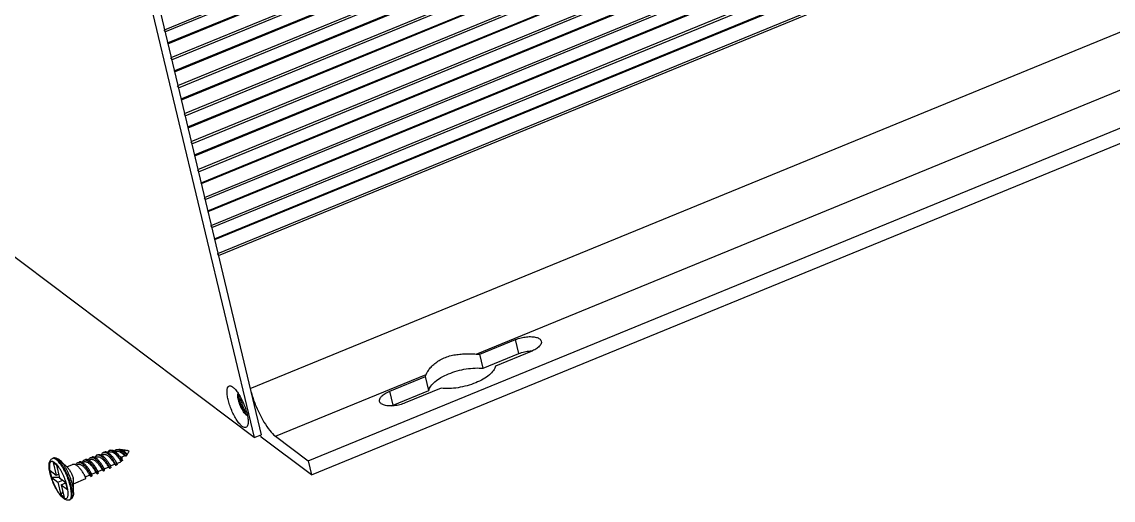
# Model space of a CAD drawing. Header units: millimetres. Extents: x 2325 to 6512, y -89 to 731.
# Drawn here: x 6257.3 to 6393.9, y 162.8 to 222.7 of the extents above; entities that cross this region are included whole.
import ezdxf

# ---------------------------------------------------------------- set-up
doc = ezdxf.new("R2010")
doc.units = ezdxf.units.MM
doc.layers.add('02___PRT_ALL_AXES', color=7, linetype='Continuous')

msp = doc.modelspace()

# ---------------------------------------------------------------- linework, layer by layer
at = {"color": 7, "linetype": 'Continuous'}
for p, q in [((6275.1426, 221.738), (6411.6915, 277.7224)), ((6275.2053, 221.4732), (6411.8177, 277.4836)), ((6275.5395, 220.0747), (6412.1519, 276.0851)), ((6275.5808, 219.9739), (6412.1431, 275.9638)), ((6275.979, 218.238), (6412.5269, 274.222)), ((6276.042, 217.9719), (6412.6544, 273.9823)), ((6276.3771, 216.5698), (6412.9894, 272.5802)), ((6276.4184, 216.469), (6412.9806, 272.4589)), ((6276.8165, 214.7331), (6413.3644, 270.7171)), ((6276.8796, 214.467), (6413.4919, 270.4774)), ((6277.2146, 213.0649), (6413.827, 269.0753)), ((6277.2559, 212.9641), (6413.8182, 268.954)), ((6277.6543, 211.2271), (6414.2029, 267.2114)), ((6277.7168, 210.9622), (6414.3292, 266.9727)), ((6278.051, 209.5637), (6414.6634, 265.5742)), ((6278.0923, 209.463), (6414.6545, 265.4529)), ((6278.4907, 207.7271), (6415.0383, 263.7111)), ((6278.5535, 207.4609), (6415.1659, 263.4713)), ((6278.8885, 206.0588), (6415.5009, 262.0693)), ((6278.9298, 205.9581), (6415.4921, 261.948)), ((6279.3283, 204.2221), (6415.8759, 260.2061)), ((6279.3898, 203.9569), (6416.0021, 259.9673)), ((6279.724, 202.5584), (6416.3363, 258.5688)), ((6279.7653, 202.4576), (6416.3275, 258.4475)), ((6280.1647, 200.7221), (6416.7113, 256.7056)), ((6280.2252, 200.4564), (6416.8375, 256.4669)), ((6280.5594, 199.0579), (6417.1717, 255.0684)), ((6280.6007, 198.9572), (6417.1629, 254.9471)), ((6281.001, 197.2221), (6417.5467, 253.2053)), ((6281.0619, 196.9551), (6417.6742, 252.9656)), ((6281.3969, 195.553), (6418.0093, 251.5635)), ((6281.4382, 195.4523), (6418.0005, 251.4422)), ((6281.8386, 193.7172), (6418.3843, 249.7004)), ((6281.8994, 193.4502), (6418.5118, 249.4607)), ((6285.8832, 176.7892), (6422.4956, 232.7997)), ((6272.4707, 228.8694), (6286.3845, 170.6443)), ((6273.3472, 229.2514), (6287.2658, 171.0056)), ((6293.135, 167.7368), (6429.7473, 223.7472)), ((6286.3845, 170.6443), (6218.3296, 221.8797)), ((6293.5537, 165.9843), (6430.1661, 221.9948)), ((6314.1761, 181.1165), (6400.5315, 216.5218)), ((6314.638, 181.0835), (6319.1154, 182.9192)), ((6319.5341, 181.1668), (6319.1154, 182.9192)), ((6315.0568, 179.3311), (6314.638, 181.0835)), ((6315.0568, 179.3311), (6319.5341, 181.1668)), ((6321.0634, 181.4526), (6316.5861, 179.6169)), ((6320.9117, 181.5153), (6321.2056, 181.5381)), ((6289.0476, 170.814), (6307.8995, 178.5431)), ((6303.3427, 176.4525), (6307.8201, 178.2882)), ((6308.2388, 176.5358), (6307.8201, 178.2882)), ((6303.7615, 174.7001), (6303.3427, 176.4525)), ((6303.7615, 174.7001), (6308.2388, 176.5358)), ((6309.7681, 176.8216), (6305.2908, 174.9859)), ((6284.3337, 175.8854), (6284.3341, 175.9751)), ((6284.3493, 175.6855), (6284.3337, 175.8854)), ((6284.4199, 175.9211), (6284.4237, 175.8761)), ((6284.4269, 175.9217), (6284.5192, 175.9595)), ((6284.812, 174.9566), (6284.9992, 175.0333)), ((6285.3585, 173.4947), (6285.2412, 173.6147)), ((6285.336, 173.9086), (6285.4032, 173.834)), ((6303.6146, 174.6368), (6303.7615, 174.7001)), ((6285.4259, 173.4381), (6285.3585, 173.4947)), ((6286.3845, 170.6443), (6287.2658, 171.0056)), ((6287.2586, 170.7237), (6287.1952, 170.9888)), ((6289.0476, 170.814), (6293.135, 167.7368)), ((6293.5537, 165.9843), (6287.2586, 170.7237)), ((6266.6725, 168.2362), (6266.4543, 168.1468)), ((6267.4777, 168.5321), (6267.2716, 168.4476)), ((6267.9974, 168.7967), (6268.0529, 168.77)), ((6268.2709, 168.8573), (6268.0515, 168.7673)), ((6269.0976, 168.9308), (6268.9974, 168.8897)), ((6269.5108, 168.342), (6269.6739, 168.104)), ((6269.6213, 169.1455), (6269.6043, 169.1385)), ((6269.7405, 167.9972), (6269.6739, 168.104)), ((6269.7204, 168.207), (6270.2094, 168.4074)), ((6270.1552, 168.4355), (6270.2194, 168.4023)), ((6270.1978, 168.463), (6270.2367, 168.4185)), ((6270.2194, 168.4023), (6270.311, 168.348)), ((6270.2396, 168.4152), (6270.2572, 168.3962)), ((6270.2572, 168.3962), (6270.3108, 168.3477)), ((6270.2951, 168.6267), (6270.274, 168.6457)), ((6270.3466, 168.5837), (6270.2951, 168.6267)), ((6270.3834, 168.6153), (6270.4431, 168.534)), ((6270.6694, 168.9591), (6270.616, 168.975)), ((6270.7226, 168.9514), (6270.6694, 168.9601)), ((6270.7226, 168.9514), (6270.6694, 168.9591)), ((6270.7226, 168.9514), (6270.6991, 168.9071)), ((6264.2808, 167.29), (6264.0741, 167.2053)), ((6265.074, 167.6152), (6264.8559, 167.5258)), ((6265.8792, 167.911), (6265.6728, 167.8264)), ((6266.645, 166.7165), (6266.6333, 166.7374)), ((6267.4373, 167.0412), (6267.4219, 167.0686)), ((6267.5157, 166.8927), (6267.595, 166.744)), ((6267.5877, 166.7414), (6267.5732, 166.7725)), ((6267.6174, 166.6675), (6267.5891, 166.7383)), ((6267.5974, 166.7418), (6268.1262, 166.9586)), ((6268.2708, 166.8111), (6268.2784, 166.8069)), ((6268.2854, 167.2526), (6268.3718, 167.1038)), ((6268.354, 167.1133), (6268.3605, 167.0996)), ((6268.3605, 167.0996), (6268.3648, 167.0905)), ((6268.3648, 167.0905), (6268.4005, 167.0045)), ((6268.3785, 167.0963), (6268.9073, 167.3132)), ((6268.4005, 167.0045), (6268.4086, 166.9775)), ((6268.9935, 167.7292), (6269.0042, 167.7107)), ((6269.0414, 167.1779), (6269.0489, 167.1741)), ((6269.0561, 167.6162), (6269.1645, 167.4298)), ((6269.1599, 167.4093), (6269.2026, 167.3042)), ((6269.1645, 167.4298), (6269.1723, 167.4231)), ((6269.1717, 167.4216), (6269.6879, 167.6332)), ((6269.1829, 167.3786), (6269.1754, 167.4127)), ((6269.1961, 167.327), (6269.1829, 167.3786)), ((6269.2031, 167.3031), (6269.2113, 167.2748)), ((6269.6991, 167.639), (6269.6879, 167.6332)), ((6269.6998, 167.6387), (6269.6991, 167.639)), ((6293.135, 167.7368), (6293.5537, 165.9843)), ((6260.8333, 166.1303), (6260.8228, 166.1735)), ((6260.8403, 166.1771), (6260.8502, 166.1349)), ((6265.0891, 166.0239), (6265.0603, 166.0769)), ((6265.1785, 165.8433), (6265.2298, 165.7374)), ((6265.2408, 165.7031), (6265.2272, 165.7358)), ((6265.2298, 165.7367), (6265.7586, 165.9535)), ((6265.2298, 165.7367), (6265.2298, 165.7368)), ((6265.2488, 165.682), (6265.2408, 165.7031)), ((6265.8815, 166.3486), (6265.8489, 166.408)), ((6265.9207, 165.7933), (6265.9078, 165.7934)), ((6265.9637, 166.183), (6266.0218, 166.0629)), ((6266.0353, 166.0234), (6266.0201, 166.0608)), ((6266.023, 166.0619), (6266.5518, 166.2788)), ((6266.023, 166.0619), (6266.023, 166.062)), ((6266.0412, 166.0069), (6266.0353, 166.0234)), ((6266.7018, 166.1306), (6266.6914, 166.1295)), ((6266.7296, 166.5541), (6266.7987, 166.4249)), ((6266.7947, 166.4163), (6266.7835, 166.4406)), ((6266.8245, 166.344), (6266.7961, 166.4133)), ((6266.8041, 166.4165), (6267.333, 166.6333)), ((6267.4882, 166.4747), (6267.4973, 166.4696))]:
    msp.add_line(p, q, dxfattribs=at)
for points in [[(6269.8647, 167.8782), (6269.8571, 167.9372), (6269.8473, 168.0598), (6269.8462, 168.1876), (6269.8523, 168.261)], [(6267.617, 166.6673), (6267.6076, 166.7014), (6267.5979, 166.7419)], [(6268.1257, 166.9588), (6268.1691, 166.9158), (6268.2266, 166.8572), (6268.2708, 166.8111)], [(6268.9056, 167.314), (6268.9541, 167.2665), (6269.0167, 167.2033), (6269.0414, 167.1779)], [(6265.7586, 165.9535), (6265.8042, 165.9076), (6265.8637, 165.8462), (6265.9105, 165.7967)], [(6266.5518, 166.2788), (6266.5939, 166.2364), (6266.65, 166.1787), (6266.6933, 166.1331)], [(6266.8234, 166.3436), (6266.8144, 166.376), (6266.8046, 166.4167)], [(6267.3325, 166.6336), (6267.3795, 166.5869), (6267.4405, 166.5246), (6267.4882, 166.4747)]]:
    msp.add_lwpolyline(points, dxfattribs=at)
for points, start_tangent, end_tangent in [([(6275.0791, 221.7119), (6275.127, 221.6564), (6275.1732, 221.5691), (6275.2053, 221.4732)], (0.79619662, -0.60503797), (0.23242075, -0.97261534)), ([(6275.5395, 220.0747), (6275.5491, 219.9952), (6275.5331, 219.9546), (6275.5307, 219.9537)], (0.23242074, -0.97261534), (-0.96463892, -0.26357495)), ([(6275.9145, 218.2116), (6275.9627, 218.1566), (6276.0095, 218.0687), (6276.042, 217.9719)], (0.80624509, -0.59158165), (0.23242074, -0.97261534)), ([(6276.3771, 216.5698), (6276.3866, 216.4903), (6276.3706, 216.4497), (6276.3683, 216.4488)], (0.23242074, -0.97261534), (-0.96463892, -0.26357495)), ([(6276.7521, 214.7067), (6276.8003, 214.6517), (6276.847, 214.5638), (6276.8796, 214.467)], (0.80624509, -0.59158165), (0.23242074, -0.97261534)), ([(6277.2146, 213.0649), (6277.2242, 212.9854), (6277.2082, 212.9448), (6277.2056, 212.9437)], (0.23242074, -0.97261534), (-0.9517595, -0.30684501)), ([(6277.5906, 211.201), (6277.6385, 211.1455), (6277.6846, 211.0581), (6277.7168, 210.9622)], (0.79619662, -0.60503797), (0.23242074, -0.97261534)), ([(6278.051, 209.5637), (6278.0606, 209.4842), (6278.0445, 209.4436), (6278.0422, 209.4428)], (0.23242074, -0.97261534), (-0.96465567, -0.26351365)), ([(6278.426, 207.7006), (6278.4742, 207.6456), (6278.5209, 207.5577), (6278.5535, 207.4609)], (0.8062451, -0.59158165), (0.23242074, -0.97261534)), ([(6278.8885, 206.0588), (6278.8981, 205.9793), (6278.8821, 205.9387), (6278.8797, 205.9379)], (0.23242075, -0.97261534), (-0.96465889, -0.26350186)), ([(6279.2635, 204.1956), (6279.3114, 204.1401), (6279.3576, 204.0528), (6279.3898, 203.9569)], (0.79619662, -0.60503797), (0.23242075, -0.97261534)), ([(6279.724, 202.5584), (6279.7335, 202.4788), (6279.7175, 202.4382), (6279.7152, 202.4374)], (0.23242075, -0.97261534), (-0.96465889, -0.26350186)), ([(6280.099, 200.6952), (6280.1468, 200.6397), (6280.193, 200.5523), (6280.2252, 200.4564)], (0.79619662, -0.60503797), (0.23242074, -0.97261534)), ([(6280.5594, 199.0579), (6280.5689, 198.9784), (6280.5529, 198.9378), (6280.5506, 198.937)], (0.23242074, -0.97261534), (-0.96465567, -0.26351365)), ([(6280.9344, 197.1948), (6280.9826, 197.1398), (6281.0293, 197.052), (6281.0619, 196.9551)], (0.8062451, -0.59158165), (0.23242074, -0.97261534)), ([(6281.3969, 195.553), (6281.4065, 195.4735), (6281.3905, 195.4329), (6281.3881, 195.4321)], (0.23242074, -0.97261534), (-0.96465567, -0.26351365)), ([(6281.7719, 193.6899), (6281.8201, 193.6349), (6281.8668, 193.5471), (6281.8994, 193.4502)], (0.8062451, -0.59158165), (0.23242074, -0.97261534)), ([(6319.1154, 182.9192), (6319.7895, 183.1402), (6320.4929, 183.2677), (6321.1569, 183.2894), (6321.7163, 183.203), (6322.1165, 183.0171), (6322.3183, 182.7498), (6322.326, 182.7208)], (0.92525337, 0.37934971), (0.21926909, -0.97566442)), ([(6322.326, 182.7208), (6322.3019, 182.4273), (6322.0689, 182.0812), (6321.6422, 181.7454), (6321.0634, 181.4526)], (0.21926909, -0.97566442), (-0.92525337, -0.37934971)), ([(6307.8995, 178.5431), (6308.1103, 178.9375), (6308.4286, 179.37), (6308.8515, 179.8051), (6309.3766, 180.2118), (6309.9911, 180.5581), (6310.6683, 180.8212), (6311.3824, 180.9974), (6312.1077, 181.0965), (6312.8242, 181.1362), (6313.5195, 181.1362), (6314.1761, 181.1165)], (0.39557382, 0.91843419), (0.9993584, -0.03581597)), ([(6314.1761, 181.1165), (6314.4098, 181.1041), (6314.638, 181.0835)], (0.9993584, -0.03581597), (0.99403749, -0.10903886)), ([(6319.5341, 181.1668), (6320.2082, 181.3877), (6320.9117, 181.5153)], (0.92525337, 0.37934971), (0.99404802, 0.1089428)), ([(6308.2388, 176.5358), (6308.4841, 177.0857), (6309.0044, 177.6432), (6309.7653, 178.1713), (6310.7161, 178.6348), (6311.7937, 179.003), (6312.9263, 179.2512), (6314.0386, 179.363), (6315.0568, 179.3311)], (0.18526125, 0.98268931), (0.99403749, -0.10903886)), ([(6316.5861, 179.6169), (6316.3408, 179.067), (6315.8205, 178.5094), (6315.0596, 177.9814), (6314.1088, 177.5179), (6313.0312, 177.1497), (6311.8986, 176.9015), (6310.7863, 176.7896), (6309.7681, 176.8216)], (-0.18526125, -0.98268931), (-0.99403749, 0.10903886)), ([(6307.8201, 178.2882), (6307.852, 178.4154), (6307.8995, 178.5431)], (0.18526125, 0.9826893), (0.39557381, 0.91843419)), ([(6283.11, 175.409), (6283.0011, 175.9924), (6282.9751, 176.499), (6283.0407, 176.8769), (6283.1941, 177.0867), (6283.4213, 177.1174), (6283.6715, 176.9983)], (-0.23242073, 0.97261534), (0.80738464, -0.59002547)), ([(6283.6715, 176.9983), (6283.7053, 176.9729), (6284.0283, 176.6642), (6284.3715, 176.2089), (6284.7136, 175.631), (6285.0301, 174.9687), (6285.2899, 174.2874), (6285.4815, 173.6236)], (0.80738464, -0.59002546), (0.23242068, -0.97261535)), ([(6285.8832, 176.7892), (6286.3104, 175.3574), (6286.903, 173.9096), (6287.6031, 172.5877), (6288.342, 171.521), (6289.0476, 170.814)], (0.23242074, -0.97261534), (0.79890414, -0.60145837)), ([(6302.0801, 175.1844), (6302.1042, 175.4778), (6302.3372, 175.8239), (6302.7639, 176.1598), (6303.3427, 176.4525)], (-0.21926909, 0.97566442), (0.92525337, 0.37934971)), ([(6285.5941, 172.3106), (6285.5508, 172.1557), (6285.3973, 171.9458), (6285.1702, 171.9151), (6284.8862, 172.0597), (6284.5632, 172.3683), (6284.22, 172.8237), (6283.8778, 173.4015), (6283.5614, 174.0639), (6283.3016, 174.7452), (6283.11, 175.409)], (-0.18563348, -0.98261906), (-0.23242068, 0.97261535)), ([(6284.3341, 175.9751), (6284.3719, 176.1908), (6284.3754, 176.1995)], (0.03414638, 0.99941684), (0.37873992, 0.92550315)), ([(6284.4114, 175.3516), (6284.3493, 175.6855)], (-0.23242077, 0.97261533), (-0.12410978, 0.99226849)), ([(6284.5207, 174.9727), (6284.4114, 175.3516)], (-0.31826011, 0.94800343), (-0.23242088, 0.97261531)), ([(6284.4197, 176.0877), (6284.4199, 175.9211)], (-0.11533672, -0.99332645), (0.07807161, -0.99694775)), ([(6284.4237, 175.8761), (6284.4995, 175.3878)], (0.09104433, -0.99584684), (0.23242075, -0.97261534)), ([(6284.4592, 175.6961), (6284.5482, 175.5694), (6284.7004, 175.2762)], (0.63022286, -0.77641429), (0.39658546, -0.91799781)), ([(6284.4995, 175.3878), (6284.6793, 174.8124)], (0.23242074, -0.97261534), (0.35575169, -0.93458051)), ([(6285.0452, 173.8752), (6284.8496, 174.2053), (6284.6691, 174.5838), (6284.5207, 174.9727)], (-0.55215, 0.83374479), (-0.31826011, 0.94800343)), ([(6284.7004, 175.2762), (6284.812, 174.9565)], (0.39658546, -0.9179978), (0.25658874, -0.96652068)), ([(6284.812, 174.9565), (6284.9484, 174.5593), (6285.1344, 174.1873), (6285.336, 173.9086)], (0.25658874, -0.96652068), (0.63336687, -0.77385167)), ([(6305.2908, 174.9859), (6304.6167, 174.765), (6303.9132, 174.6374), (6303.2492, 174.6158), (6302.6898, 174.7022), (6302.2896, 174.8881), (6302.0878, 175.1554), (6302.0801, 175.1844)], (-0.92525337, -0.37934971), (-0.21926909, 0.97566442)), ([(6284.6793, 174.8124), (6284.9349, 174.247), (6285.2273, 173.7776)], (0.3557517, -0.93458051), (0.59004129, -0.80737307)), ([(6285.2412, 173.6147), (6285.0452, 173.8752)], (-0.6595286, 0.75167947), (-0.55215, 0.83374479)), ([(6285.2273, 173.7776), (6285.5078, 173.479)], (0.59004129, -0.80737307), (0.7940888, -0.60780176)), ([(6285.4815, 173.6236), (6285.5903, 173.0401), (6285.6164, 172.5335), (6285.5941, 172.3106)], (0.23242073, -0.97261534), (-0.18563348, -0.98261906)), ([(6285.5209, 173.3773), (6285.4259, 173.4381)], (-0.9049044, 0.42561488), (-0.79036505, 0.61263618)), ([(6261.2186, 168.081), (6261.3713, 168.1186), (6261.5422, 168.1103), (6261.7256, 168.0501), (6261.9215, 167.9326), (6262.136, 167.7468)], (0.92525337, 0.37934971), (0.70872673, -0.70548311)), ([(6262.9842, 166.014), (6262.9303, 166.1347), (6262.7513, 166.5046), (6262.5617, 166.8518), (6262.366, 167.1686), (6262.1683, 167.4479), (6261.9731, 167.6835), (6261.7848, 167.8701), (6261.6075, 168.0035), (6261.4454, 168.0808), (6261.3018, 168.1002), (6261.2187, 168.0807)], (-0.40121449, 0.91598413), (-0.92719744, -0.37457298)), ([(6265.6327, 167.8446), (6265.6574, 167.905), (6265.7295, 168.0249), (6265.8198, 168.11), (6265.887, 168.1452)], (0.34278658, 0.93941331), (0.931543, 0.36363119)), ([(6265.887, 168.1452), (6265.9291, 168.1586), (6266.0535, 168.1674), (6266.1875, 168.138), (6266.3299, 168.0728), (6266.4801, 167.9729), (6266.6315, 167.8439), (6266.7775, 167.6947), (6266.9172, 167.5296), (6267.0493, 167.3525), (6267.1683, 167.1739), (6267.2696, 167.0046)], (0.931543, 0.36363119), (0.49325568, -0.86988438)), ([(6266.4554, 168.1489), (6266.342, 168.1983), (6266.2071, 168.2277), (6266.084, 168.2187), (6266.0419, 168.2054)], (-0.88605301, 0.46358394), (-0.93167362, -0.36329639)), ([(6266.6802, 168.4533), (6266.6261, 168.4266), (6266.5314, 168.3438), (6266.4558, 168.2241), (6266.4281, 168.1585)], (-0.93213077, -0.36212183), (-0.34880406, -0.93719567)), ([(6267.4219, 167.0686), (6267.32, 167.2386), (6267.2025, 167.4147), (6267.0714, 167.5903), (6266.9307, 167.7565), (6266.7837, 167.9064), (6266.6342, 168.0335), (6266.4855, 168.1325), (6266.4554, 168.1489)], (-0.49395067, 0.86948993), (-0.88605301, 0.46358394)), ([(6266.6725, 168.2362), (6266.728, 168.2535), (6266.8464, 168.2602), (6266.9752, 168.2316), (6267.111, 168.17), (6267.2503, 168.0793), (6267.3891, 167.9645), (6267.5238, 167.8315), (6267.6506, 167.6874), (6267.7665, 167.5395), (6267.8685, 167.3952), (6267.9547, 167.2619), (6268.0236, 167.1464), (6268.0746, 167.0546), (6268.1078, 166.9917), (6268.1235, 166.9602)], (0.92529047, 0.37925921), (0.52953088, 0.84829066)), ([(6267.1151, 168.3852), (6267.0038, 168.4376), (6266.8651, 168.4736), (6266.7381, 168.4702), (6266.6802, 168.4533)], (-0.87444849, 0.48511838), (-0.93213077, -0.36212183)), ([(6266.839, 168.5151), (6266.8798, 168.5281), (6267.0014, 168.5375), (6267.1347, 168.5093), (6267.2718, 168.448)], (0.93166969, 0.36330647), (0.87557678, -0.48307898)), ([(6268.2784, 166.8332), (6268.2595, 166.8969), (6268.2208, 166.9949), (6268.1619, 167.1224), (6268.083, 167.2736), (6267.9854, 167.4414), (6267.8708, 167.6183), (6267.7418, 167.7963), (6267.6016, 167.9673), (6267.4537, 168.1236), (6267.302, 168.2581), (6267.1507, 168.3645), (6267.1151, 168.3852)], (-0.19167156, 0.98145912), (-0.87444849, 0.48511838)), ([(6267.4856, 168.7663), (6267.4623, 168.7563), (6267.3631, 168.6854), (6267.2824, 168.5773), (6267.2315, 168.4655)], (-0.93280032, -0.36039363), (-0.34105202, -0.94004442)), ([(6267.2718, 168.448), (6267.2765, 168.4454), (6267.4233, 168.3489), (6267.5713, 168.2244), (6267.7168, 168.0775), (6267.856, 167.9146), (6267.9856, 167.7428), (6268.1025, 167.5695), (6268.2022, 167.4052)], (0.87557678, -0.48307898), (0.50038783, -0.86580137)), ([(6267.4777, 168.532), (6267.5068, 168.5424), (6267.6194, 168.5577), (6267.7427, 168.5391), (6267.8735, 168.4885), (6268.0084, 168.409), (6268.1438, 168.3051), (6268.2761, 168.1825), (6268.402, 168.0474), (6268.5181, 167.9067), (6268.6217, 167.7676), (6268.7108, 167.6369), (6268.7836, 167.5215), (6268.8395, 167.4271), (6268.8783, 167.3589), (6268.9006, 167.3207)], (0.92470019, 0.38069615), (0.70987282, -0.70432988)), ([(6268.2942, 168.401), (6268.1448, 168.54), (6267.9945, 168.6529), (6267.8474, 168.7345), (6267.7073, 168.7804), (6267.5779, 168.7881), (6267.4856, 168.7663)], (-0.70176715, 0.71240639), (-0.93280032, -0.36039363)), ([(6267.9974, 168.7967), (6267.8592, 168.8411), (6267.7305, 168.848), (6267.6404, 168.8264)], (-0.91575164, 0.40174487), (-0.93286401, -0.36022873)), ([(6267.9974, 168.7967), (6268.0696, 168.7238), (6268.1442, 168.6321), (6268.2197, 168.5236), (6268.2942, 168.401)], (0.7456131, -0.6663791), (0.49518902, -0.86878527)), ([(6268.2991, 169.0462), (6268.2913, 169.0442), (6268.1895, 168.9948), (6268.1041, 168.9085), (6268.0369, 168.7877), (6268.0326, 168.7775)], (-0.96980523, -0.24388076), (-0.37596164, -0.92663523)), ([(6268.0529, 168.77), (6268.1356, 168.7217), (6268.2769, 168.6182), (6268.4179, 168.4909), (6268.555, 168.3453), (6268.6851, 168.1877), (6268.8049, 168.0248), (6268.912, 167.8635), (6268.9935, 167.7292)], (0.88579647, -0.46407393), (0.50264865, -0.8644908)), ([(6268.271, 168.8572), (6268.343, 168.8778), (6268.4608, 168.8795), (6268.5882, 168.8475), (6268.7218, 168.7843), (6268.7291, 168.7801)], (0.92573085, 0.37818302), (0.86378701, -0.50385712)), ([(6269.0469, 167.2079), (6269.0272, 167.2709), (6268.9903, 167.3631), (6268.9358, 167.4806), (6268.8639, 167.6186), (6268.7756, 167.7712), (6268.6722, 167.9324), (6268.5557, 168.0955), (6268.4288, 168.2538), (6268.2942, 168.401)], (-0.34110737, 0.94002434), (-0.70176715, 0.71240639)), ([(6269.5202, 168.0132), (6269.4321, 168.1587), (6269.3283, 168.3136), (6269.2108, 168.4704), (6269.0828, 168.6216), (6268.9473, 168.7596), (6268.8082, 168.8776), (6268.6693, 168.9694), (6268.5344, 169.03), (6268.4073, 169.0557), (6268.2991, 169.0462)], (-0.49891274, 0.86665222), (-0.96980523, -0.24388076)), ([(6268.4635, 169.0842), (6268.5544, 169.0914), (6268.6818, 169.0682), (6268.8171, 169.0107), (6268.9566, 168.9227), (6269.0964, 168.8094), (6269.2325, 168.6771), (6269.3613, 168.5327), (6269.4796, 168.384), (6269.5108, 168.342)], (0.97872379, 0.2051822), (0.59214254, -0.80583324)), ([(6268.7291, 168.7801), (6268.8581, 168.6937), (6268.9934, 168.5806), (6269.1241, 168.4512), (6269.2467, 168.3121), (6269.3583, 168.1705), (6269.4563, 168.0335), (6269.5387, 167.9082), (6269.6043, 167.801), (6269.6526, 167.7175), (6269.6839, 167.6624), (6269.6982, 167.6398)], (0.86378701, -0.50385712), (0.72442529, -0.68935331)), ([(6268.9072, 168.9536), (6268.9523, 169.0265), (6269.0317, 169.1085), (6269.1257, 169.1584), (6269.2238, 169.1755)], (0.45920061, 0.8883326), (0.99948267, 0.03216201)), ([(6269.0976, 168.9308), (6269.1829, 168.9535), (6269.2821, 168.9548), (6269.3859, 168.9341), (6269.4914, 168.8948), (6269.5961, 168.841), (6269.6975, 168.7772), (6269.7936, 168.7082), (6269.8827, 168.6388), (6269.9634, 168.5734), (6270.0352, 168.516), (6270.0976, 168.4698), (6270.1512, 168.4375), (6270.1552, 168.4355)], (0.92541704, 0.37895025), (0.89834032, -0.43930021)), ([(6269.2238, 169.1755), (6269.232, 169.1757), (6269.346, 169.1616), (6269.4656, 169.1192), (6269.5899, 169.051), (6269.7136, 168.9623), (6269.8309, 168.8613), (6269.9394, 168.7548), (6270.0392, 168.6472), (6270.126, 168.5474), (6270.1978, 168.463)], (0.99948267, 0.03216201), (0.65107303, -0.75901509)), ([(6269.6052, 169.141), (6269.5375, 169.1619), (6269.4274, 169.1771)], (-0.93892621, 0.34411855), (-0.99987972, 0.01550945)), ([(6269.5778, 168.247), (6269.589, 168.2398), (6269.6402, 168.2125), (6269.6833, 168.2014), (6269.7197, 168.2067), (6269.7204, 168.207)], (0.83457391, -0.55089598), (0.92670736, 0.37578381)), ([(6270.274, 168.6457), (6270.1975, 168.7166), (6270.105, 168.8021), (6270.0025, 168.8917), (6269.8904, 168.9801), (6269.7727, 169.059), (6269.6545, 169.121), (6269.6052, 169.141)], (-0.74056589, 0.67198375), (-0.93892621, 0.34411854)), ([(6269.6213, 169.1454), (6269.6683, 169.1589), (6269.7333, 169.1611)], (0.92569846, 0.37826228), (0.99615699, -0.08758564)), ([(6269.7333, 169.1611), (6269.7544, 169.1585), (6269.845, 169.1319), (6269.9366, 169.0835), (6270.0293, 169.016), (6270.1184, 168.9357), (6270.1994, 168.8503), (6270.2717, 168.7644), (6270.3333, 168.6843), (6270.3834, 168.6153)], (0.99615699, -0.08758563), (0.5812181, -0.81374782)), ([(6270.2956, 168.6274), (6270.3394, 168.5943), (6270.3954, 168.557), (6270.4431, 168.534)], (0.78761433, -0.61616854), (0.94359961, -0.33108877)), ([(6270.3108, 168.3477), (6270.3362, 168.3387), (6270.3572, 168.3509)], (0.82188379, -0.5696552), (0.67329945, 0.7393699)), ([(6270.4431, 168.534), (6270.4153, 168.541), (6270.3833, 168.5576), (6270.3466, 168.5837)], (-0.9969595, 0.07792143), (-0.78988251, 0.6132582)), ([(6270.616, 168.975), (6270.6074, 168.978), (6270.5349, 169.0043), (6270.4574, 169.0313), (6270.3976, 169.0485)], (-0.9464015, 0.32299256), (-0.96919899, 0.24627894)), ([(6260.8228, 166.1735), (6260.7501, 166.5254), (6260.7054, 166.8592), (6260.6926, 167.1719), (6260.7166, 167.4491), (6260.7741, 167.6653), (6260.8621, 167.8335), (6260.9768, 167.9572), (6261.1112, 168.0369)], (-0.23242074, 0.97261534), (0.92525337, 0.37934971)), ([(6262.9677, 164.5407), (6262.8729, 164.8928), (6262.7542, 165.2563), (6262.6147, 165.6218), (6262.4579, 165.9803), (6262.2875, 166.323), (6262.1078, 166.6414), (6261.9232, 166.9277), (6261.7383, 167.1748), (6261.5576, 167.3767), (6261.3855, 167.5283), (6261.2263, 167.6261), (6261.0839, 167.6674), (6260.9619, 167.6514), (6260.8631, 167.5785), (6260.7901, 167.4503), (6260.7447, 167.2701), (6260.728, 167.0423), (6260.7403, 166.7725), (6260.7814, 166.4674), (6260.8403, 166.1771)], (-0.23242074, 0.97261534), (0.22534572, -0.97427886)), ([(6263.1946, 165.1352), (6263.1336, 165.3163), (6262.9873, 165.7064), (6262.8228, 166.0907), (6262.6438, 166.4605), (6262.4543, 166.8078), (6262.2585, 167.1246), (6262.0608, 167.4039), (6261.8656, 167.6395), (6261.6773, 167.8261), (6261.5001, 167.9595), (6261.3379, 168.0368), (6261.1944, 168.0562), (6261.1113, 168.0366)], (-0.30850856, 0.95122157), (-0.92719733, -0.37457325)), ([(6263.6325, 164.7426), (6263.5321, 165.1153), (6263.4066, 165.4996), (6263.2592, 165.8861), (6263.0933, 166.2651), (6262.9132, 166.6274), (6262.7232, 166.964), (6262.528, 167.2667), (6262.3324, 167.528), (6262.1413, 167.7415), (6262.136, 167.7468)], (-0.23242074, 0.97261534), (-0.70846291, 0.70574805)), ([(6264.075, 167.2069), (6263.9507, 167.2634), (6263.8132, 167.295), (6263.6858, 167.2867), (6263.642, 167.273)], (-0.87686109, 0.48074383), (-0.93153382, -0.36365469)), ([(6264.0339, 167.2239), (6264.0563, 167.2789), (6264.1291, 167.4017), (6264.2208, 167.4887), (6264.2886, 167.5242)], (0.34432632, 0.93885004), (0.93154317, 0.36363075)), ([(6265.0603, 166.0769), (6264.957, 166.2538), (6264.8354, 166.4404), (6264.6999, 166.6256), (6264.5566, 166.7983), (6264.4068, 166.9543), (6264.2513, 167.0895), (6264.097, 167.1944), (6264.075, 167.2069)], (-0.4835591, 0.87531171), (-0.87686109, 0.48074383)), ([(6264.2808, 167.2899), (6264.3116, 167.3009), (6264.4288, 167.3155), (6264.5574, 167.2936), (6264.6941, 167.2373), (6264.8352, 167.15), (6264.9769, 167.0365), (6265.1153, 166.9028), (6265.2466, 166.7558), (6265.3674, 166.6027), (6265.4749, 166.4513), (6265.5666, 166.3092), (6265.6409, 166.1834), (6265.6969, 166.0803), (6265.7345, 166.0053), (6265.7544, 165.9627), (6265.7581, 165.955), (6265.7586, 165.9542)], (0.92462895, 0.38086913), (0.99628746, -0.0860889)), ([(6264.2886, 167.5242), (6264.332, 167.5379), (6264.4586, 167.5462), (6264.5951, 167.5152), (6264.7403, 167.4473), (6264.8934, 167.3437), (6265.0477, 167.2104), (6265.1963, 167.0563), (6265.3386, 166.8858), (6265.473, 166.703), (6265.5939, 166.5187), (6265.6966, 166.344)], (0.93154317, 0.36363075), (0.48628025, -0.87380291)), ([(6264.8571, 167.5282), (6264.751, 167.5749), (6264.6138, 167.6063), (6264.4871, 167.5981), (6264.4433, 167.5843)], (-0.88664107, 0.46245823), (-0.9315169, -0.36369803)), ([(6264.8294, 167.5379), (6264.8508, 167.5897), (6264.9233, 167.7111), (6265.0144, 167.7971), (6265.0816, 167.8323)], (0.35048848, 0.93656704), (0.93155497, 0.36360051)), ([(6265.8489, 166.408), (6265.7456, 166.5834), (6265.625, 166.767), (6265.4919, 166.9476), (6265.3506, 167.1168), (6265.2012, 167.2716), (6265.0472, 167.4046), (6264.8953, 167.5073), (6264.8571, 167.5282)], (-0.48694016, 0.87343533), (-0.88664107, 0.46245823)), ([(6265.074, 167.6151), (6265.1126, 167.6283), (6265.2314, 167.6403), (6265.3614, 167.6155), (6265.4994, 167.5562), (6265.6415, 167.4658), (6265.7838, 167.3495), (6265.9224, 167.2134), (6266.0534, 167.0646), (6266.1736, 166.9105), (6266.2799, 166.759), (6266.37, 166.6177), (6266.4424, 166.4938), (6266.4963, 166.3936), (6266.5316, 166.3225), (6266.5491, 166.2845), (6266.5506, 166.2822), (6266.5521, 166.2805)], (0.92475703, 0.38055805), (0.98262336, -0.18561068)), ([(6265.0816, 167.8323), (6265.1247, 167.8459), (6265.2503, 167.8544), (6265.3855, 167.8241), (6265.5294, 167.7574), (6265.681, 167.6556), (6265.8338, 167.5244), (6265.9811, 167.3728), (6266.122, 167.205), (6266.2553, 167.0251), (6266.3751, 166.8437), (6266.477, 166.6718)], (0.93155497, 0.36360051), (0.489696, -0.87189324)), ([(6265.6734, 167.8274), (6265.5431, 167.8862), (6265.4081, 167.9162), (6265.2829, 167.9074), (6265.2405, 167.894)], (-0.87620148, 0.48194498), (-0.93153335, -0.36365591)), ([(6266.6333, 166.7374), (6266.5314, 166.909), (6266.4117, 167.09), (6266.2785, 167.2694), (6266.1378, 167.4367), (6265.9906, 167.5879), (6265.838, 167.7187), (6265.6867, 167.82), (6265.6734, 167.8274)], (-0.49039069, 0.87150271), (-0.87620148, 0.48194498)), ([(6265.8793, 167.911), (6265.9092, 167.9216), (6266.0241, 167.9366), (6266.15, 167.9164), (6266.2838, 167.8629), (6266.4218, 167.7795), (6266.5603, 167.6708), (6266.6957, 167.5427), (6266.8243, 167.4016), (6266.9427, 167.2547), (6267.0483, 167.1095), (6267.1387, 166.9731), (6267.2123, 166.8524), (6267.2682, 166.7537), (6267.3064, 166.6821), (6267.3275, 166.6417), (6267.333, 166.635), (6267.3333, 166.6348)], (0.92466454, 0.38078272), (0.82168267, -0.56994525)), ([(6266.7835, 166.4406), (6266.7173, 166.5802), (6266.645, 166.7165)], (-0.41968578, 0.90766946), (-0.48610342, 0.87390129)), ([(6267.5004, 166.4761), (6267.4931, 166.5178), (6267.4672, 166.5961), (6267.4213, 166.707), (6267.3552, 166.8453), (6267.2696, 167.0046)], (0.81295427, 0.58232753), (-0.49325568, 0.86988438)), ([(6267.5732, 166.7725), (6267.5071, 166.9104), (6267.4373, 167.0412)], (-0.42399049, 0.90566664), (-0.4882386, 0.87271019)), ([(6268.204, 167.4021), (6268.2883, 167.2478), (6268.354, 167.1133)], (0.49971598, -0.86618932), (0.43215619, -0.90179877)), ([(6268.2785, 166.8072), (6268.279, 166.8072), (6268.2784, 166.8332)], (0.9995195, -0.03099619), (-0.19167155, 0.98145913)), ([(6268.4086, 166.9775), (6268.4279, 166.9265), (6268.4372, 166.8829), (6268.4324, 166.8777)], (0.28386498, -0.95886426), (-0.79697495, -0.60401235)), ([(6269.0042, 167.7107), (6269.0799, 167.5728), (6269.1383, 167.4557), (6269.1574, 167.4149)], (0.49823535, -0.86704183), (0.41508987, -0.90978041)), ([(6269.049, 167.1768), (6269.0506, 167.1769), (6269.0469, 167.2079)], (0.99949427, -0.03179952), (-0.3411074, 0.94002433)), ([(6269.5202, 168.0132), (6269.5804, 167.9043), (6269.629, 167.809), (6269.6646, 167.7323), (6269.6873, 167.6778), (6269.6983, 167.6467), (6269.6998, 167.6387)], (0.49891274, -0.86665222), (-0.7049975, -0.70920979)), ([(6269.8708, 167.7962), (6269.8614, 167.7994), (6269.8382, 167.8334), (6269.7997, 167.898), (6269.7446, 167.9905), (6269.7406, 167.9972)], (-0.9998368, 0.0180659), (-0.51120603, 0.8594582)), ([(6269.8644, 167.8782), (6269.8717, 167.825), (6269.8719, 167.7963), (6269.8708, 167.7962)], (0.08237803, -0.99660115), (-0.9998368, 0.01806589)), ([(6263.2355, 162.8555), (6263.0815, 162.8177), (6262.9098, 162.8265), (6262.7266, 162.8872), (6262.5314, 163.0048), (6262.3182, 163.1895), (6262.1067, 163.4256), (6261.9033, 163.6988), (6261.7075, 164.0045), (6261.5209, 164.3372), (6261.3461, 164.6907), (6261.1859, 165.0583), (6261.0435, 165.4327), (6260.9215, 165.8068), (6260.8333, 166.1303)], (-0.92525337, -0.37934971), (-0.23914987, 0.97098267)), ([(6260.8502, 166.1349), (6260.945, 165.7827), (6261.0637, 165.4193), (6261.2031, 165.0538), (6261.36, 164.6953), (6261.5304, 164.3526), (6261.7101, 164.0342), (6261.8947, 163.7479), (6262.0796, 163.5008), (6262.2603, 163.2989), (6262.4324, 163.1472), (6262.5916, 163.0495), (6262.734, 163.0081), (6262.856, 163.0241), (6262.9548, 163.0971), (6263.0278, 163.2253), (6263.0732, 163.4055), (6263.0899, 163.6333), (6263.0776, 163.9031), (6263.0365, 164.2082), (6262.9677, 164.5407)], (0.23242074, -0.97261534), (-0.23242074, 0.97261534)), ([(6263.4666, 164.5975), (6263.366, 164.9732), (6263.2411, 165.3604), (6263.0948, 165.7504), (6262.9842, 166.014)], (-0.23242074, 0.97261534), (-0.40121449, 0.91598413)), ([(6265.2272, 165.7358), (6265.2121, 165.7699), (6265.1454, 165.9143), (6265.0891, 166.0239)], (-0.3973301, 0.91767575), (-0.47179785, 0.88170675)), ([(6265.2839, 165.5183), (6265.2904, 165.5245), (6265.2837, 165.5711), (6265.2583, 165.6534), (6265.2488, 165.682)], (0.83920514, 0.54381499), (-0.33920576, 0.9407122)), ([(6265.6966, 166.344), (6265.7812, 166.1835), (6265.8478, 166.0411), (6265.8939, 165.9262), (6265.9197, 165.845), (6265.9268, 165.7992)], (0.48628025, -0.87380291), (-0.58293307, -0.81252017)), ([(6266.0201, 166.0608), (6265.9998, 166.1065), (6265.9337, 166.2474), (6265.8815, 166.3486)], (-0.39497528, 0.91869175), (-0.47356193, 0.88076052)), ([(6266.0732, 165.8591), (6266.0791, 165.8646), (6266.072, 165.9101), (6266.0461, 165.9917), (6266.0412, 166.0069)], (0.84167239, 0.53998851), (-0.32147871, 0.94691681)), ([(6266.477, 166.6718), (6266.5613, 166.5135), (6266.6277, 166.3732), (6266.6739, 166.2602), (6266.6998, 166.1808), (6266.7074, 166.136)], (0.489696, -0.87189324), (-0.60143783, -0.79891961)), ([(6266.8582, 166.198), (6266.8638, 166.2038), (6266.8559, 166.2485), (6266.8298, 166.328)], (0.82005822, 0.57228011), (-0.29380907, 0.95586413)), ([(6267.6481, 166.5397), (6267.6526, 166.5423), (6267.645, 166.5848), (6267.6194, 166.6611)], (0.92830622, 0.37181658), (-0.28730056, 0.95784048)), ([(6263.3591, 164.5535), (6263.2585, 164.9291), (6263.1946, 165.1352)], (-0.23242074, 0.97261534), (-0.30850856, 0.95122157)), ([(6263.3261, 162.9166), (6263.371, 162.9714), (6263.4414, 163.123), (6263.4834, 163.3265), (6263.4961, 163.5774), (6263.4793, 163.87), (6263.4333, 164.1978), (6263.3591, 164.5535)], (0.70738378, 0.70682967), (-0.23242074, 0.97261534)), ([(6263.3429, 162.8998), (6263.3814, 162.9192), (6263.4785, 163.0155), (6263.5488, 163.1671), (6263.5908, 163.3706), (6263.6035, 163.6214), (6263.5867, 163.914), (6263.5407, 164.2418), (6263.4666, 164.5975)], (0.92719737, 0.37457313), (-0.23242074, 0.97261534)), ([(6263.7618, 163.7816), (6263.7488, 164.068), (6263.7053, 164.3906), (6263.6325, 164.7426)], (0.00922161, 0.99995748), (-0.23242074, 0.97261534)), ([(6263.2354, 162.8557), (6263.274, 162.8751), (6263.3261, 162.9166)], (0.92719732, 0.37457327), (0.70738379, 0.70682967)), ([(6263.7618, 163.7816), (6263.7393, 163.4983), (6263.6823, 163.2772), (6263.594, 163.1057), (6263.4784, 162.9801), (6263.343, 162.8995)], (-0.00950486, -0.99995483), (-0.92525337, -0.37934971))]:
    msp.add_spline(points, degree=3, dxfattribs=dict(at, start_tangent=start_tangent, end_tangent=end_tangent))
at = {"layer": '02___PRT_ALL_AXES', "color": 7, "linetype": 'Continuous'}
for p, q in [((6261.1112, 168.0369), (6261.2186, 168.081)), ((6265.8871, 168.1453), (6266.0419, 168.2055)), ((6266.6802, 168.4534), (6266.839, 168.5151)), ((6267.4855, 168.7663), (6267.6403, 168.8265)), ((6268.2991, 169.0462), (6268.4635, 169.0842)), ((6269.2238, 169.1755), (6269.4274, 169.1771)), ((6270.7001, 168.9066), (6270.6507, 168.813)), ((6270.7226, 168.9514), (6270.7001, 168.9066)), ((6261.6359, 167.2072), (6261.2124, 167.5261)), ((6261.2124, 167.5261), (6261.5925, 165.9353)), ((6261.6359, 167.2072), (6262.016, 165.6165)), ((6262.136, 167.7468), (6263.0671, 166.82)), ((6262.9011, 166.9852), (6263.6421, 167.2731)), ((6264.2886, 167.5243), (6264.4434, 167.5844)), ((6265.0817, 167.8324), (6265.2405, 167.8941)), ((6268.2784, 166.8069), (6268.4349, 166.8744)), ((6269.2106, 167.2732), (6269.0489, 167.1741)), ((6269.8707, 167.7944), (6269.6998, 167.6387)), ((6260.8237, 166.5141), (6261.5925, 165.9353)), ((6261.0331, 165.6379), (6260.8237, 166.5141)), ((6261.0331, 165.6379), (6261.8019, 165.0591)), ((6261.5925, 165.9353), (6261.9088, 166.065)), ((6262.016, 165.6165), (6262.7848, 165.0377)), ((6263.772, 164.861), (6265.2862, 165.5148)), ((6265.923, 165.7898), (6266.0754, 165.8556)), ((6266.7041, 166.1271), (6266.8605, 166.1946)), ((6267.4973, 166.4696), (6267.6498, 166.5354)), ((6261.8019, 165.0591), (6262.4198, 165.3124)), ((6261.8019, 165.0591), (6262.182, 163.4683)), ((6262.2254, 164.7403), (6262.7996, 164.9757)), ((6262.2254, 164.7403), (6262.9942, 164.1614)), ((6262.2254, 164.7403), (6262.6055, 163.1495)), ((6262.7305, 164.9448), (6262.7417, 165.0714)), ((6262.9942, 164.1614), (6262.7848, 165.0377)), ((6263.7618, 163.7816), (6263.7742, 165.0951)), ((6262.6055, 163.1495), (6262.182, 163.4683)), ((6263.2355, 162.8555), (6263.343, 162.8995))]:
    msp.add_line(p, q, dxfattribs=at)
for points, start_tangent, end_tangent in [([(6269.7333, 169.1612), (6269.971, 169.1334), (6270.373, 169.0547), (6270.3976, 169.0485)], (0.99614147, -0.08776201), (0.96918768, -0.24632344)), ([(6270.6507, 168.813), (6270.5754, 168.6807), (6270.3906, 168.3969), (6270.3574, 168.3508)], (-0.47839665, -0.87814387), (-0.59026809, -0.80720727)), ([(6263.0671, 166.82), (6263.0898, 166.7966), (6263.1949, 166.6705), (6263.3014, 166.514), (6263.4051, 166.3331), (6263.5022, 166.1348), (6263.5888, 165.9267), (6263.6617, 165.7168), (6263.718, 165.5132)], (0.70851119, -0.70569957), (0.23242074, -0.97261534)), ([(6262.0142, 165.6303), (6261.8141, 165.6487), (6261.4347, 165.6583), (6261.0331, 165.6379)], (-0.9930245, 0.11790816), (-0.99630913, -0.08583776)), ([(6263.7743, 165.0951), (6263.7731, 165.1555), (6263.7556, 165.3236), (6263.718, 165.5132)], (0.00939197, 0.99995589), (-0.23242075, 0.97261534)), ([(6262.182, 163.4683), (6262.3983, 163.8389), (6262.4288, 163.9011)], (0.55632822, 0.83096264), (0.43149231, 0.90211661))]:
    msp.add_spline(points, degree=3, dxfattribs=dict(at, start_tangent=start_tangent, end_tangent=end_tangent))

doc.saveas('drawing.dxf')
